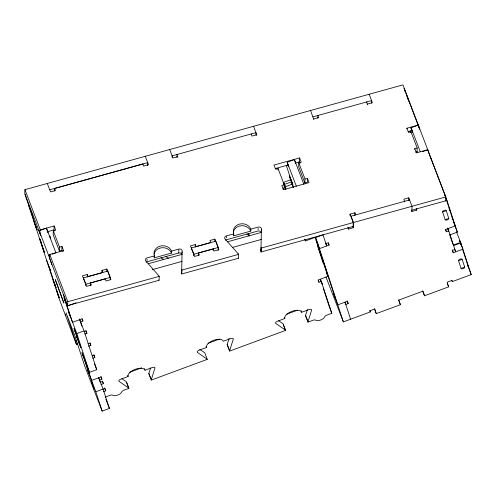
<?xml version="1.0" encoding="UTF-8"?>
<svg xmlns="http://www.w3.org/2000/svg" width="496" height="496" viewBox="0 0 496 496"><rect width="100%" height="100%" fill="white"/><g stroke="black" fill="none" stroke-linecap="round" stroke-linejoin="round"><path stroke-width="0.74" d="M445.675 200.824L445.811 196.924L402.938 84.89L24.936 189.664L24.8 193.564L40.17 233.728M40.257 231.13L40.306 229.828L24.936 189.664M61.957 246.425L61.826 250.325L59.384 251.001L59.52 247.101L61.957 246.425L63.581 250.654L49.743 254.491L49.606 258.391L67.673 305.598L159.08 280.265L159.216 276.359A2.579 2.226 2.3 0 0 158.875 275.788L145.495 260.679A2.573 2.22 2 0 1 147.126 257.889L154.454 255.862A9.002 7.769 2 0 1 160.165 246.09A9.002 7.769 2 0 1 171.542 251.125L178.864 249.091A2.573 2.22 2 0 1 182.113 250.53L181.617 273.346A2.579 2.22 2.6 0 0 181.747 273.978L238.39 258.28L238.52 254.38A2.567 2.22 1.1 0 0 238.192 253.797L224.8 238.7A2.573 2.22 1.9 0 1 226.436 235.91L233.759 233.876A9.002 7.769 2 0 1 239.475 224.111A9.002 7.769 2 0 1 250.846 229.14L258.174 227.112A2.573 2.22 1.9 0 1 261.423 228.544L260.921 251.367A2.573 2.22 2.6 0 0 261.051 251.999L353.127 226.474L353.264 222.574L350.027 214.117L354.907 212.765L355.719 214.88M54.535 191.047L54.622 188.449L142.823 164.002L143.629 166.117L148.515 164.765L145.278 156.277M40.306 229.828L54.138 225.99L55.757 230.218L53.32 230.894L53.184 234.794L59.384 251.001M54.411 230.95L54.008 229.89L54.138 225.99M63.556 251.305L63.581 250.654M67.673 305.598L67.809 301.698L49.743 254.491M83.39 279.347L83.44 277.865L107.855 271.064L110.279 277.407L110.205 279.639M85.814 285.69L85.87 284.208L83.44 277.865M87.246 277.066L87.333 274.462L82.448 275.819L86.496 286.384L91.376 285.033L90.57 282.918L105.214 278.857L106.026 280.972L110.912 279.62L106.863 269.049L101.984 270.401L101.934 271.703M90.483 285.522L90.57 282.918M106.776 271.653L106.863 269.049M142.798 164.653L142.823 164.002M147.603 165.59L147.709 162.62L49.743 189.801M147.039 260.493L147.083 259.191M171.542 251.125L171.473 253.072L154.386 257.808L154.454 255.862M172.069 157.337L172.118 155.849L256.035 132.618L255.961 134.85M176.911 157.127L177.004 154.529L177.785 157.294M181.982 254.429A2.573 2.22 1.9 0 0 178.734 252.991L178.777 251.695M178.796 251.044L178.845 249.742M182.026 253.127L182.069 251.832M181.685 271.399L181.728 270.097M181.747 273.978L181.877 270.078A2.579 2.22 2.6 0 1 181.747 269.446M191.382 249.383L191.431 247.901L215.847 241.161L218.271 247.504L218.172 250.474M193.812 255.725L193.862 254.237L191.431 247.901M195.238 247.132L195.325 244.528L190.445 245.886L194.488 256.451L199.373 255.099L198.561 252.985L213.212 248.924L214.018 251.038L218.903 249.686L214.855 239.115L209.975 240.467L210.781 242.581L196.137 246.642L195.325 244.528M198.474 255.583L198.561 252.985M213.162 250.226L213.212 248.924M214.768 241.719L214.855 239.115M226.368 237.857L226.412 236.555M250.846 229.14L250.784 231.093L233.69 235.829L233.759 233.876M238.167 254.454L238.185 253.803M256.823 135.383L253.611 126.282M258.081 229.71L258.125 228.408M261.355 230.497L261.398 229.195M260.946 250.716L260.989 249.414M261.051 251.999L261.132 247.944A2.585 2.226 2.9 0 1 261.057 247.461M278.002 169.905L278.045 168.603L275.609 169.279L273.99 165.056L299.627 157.945L301.239 162.173L298.803 162.849L298.673 166.749L304.873 182.956L307.309 182.28L307.446 178.38L305.003 179.056L304.873 182.956M278.045 168.603L284.251 184.81L284.115 188.709L282.894 189.05M300.03 163.258L299.491 161.845L299.627 157.945M313.788 119.592L310.577 110.49M317.793 118.079L317.886 115.475L318.692 117.589L313.807 118.947M409.597 199.944L351.019 216.182L353.45 222.524L353.27 227.726L348.39 229.078L348.434 227.776M349.984 215.419L350.027 214.117M354.82 215.363L354.907 212.765M366.668 102.598L366.693 101.947L367.48 104.712M371.485 103.193L371.578 100.595L313.001 116.833M406.875 128.861L406.894 128.216L418.302 125.054M404.693 201.946L403.905 199.187L408.785 197.83L412.021 206.286L411.847 211.488L416.727 210.137L416.77 208.835M410.93 132.413L410.955 131.762L408.518 132.438L406.894 128.216M408.698 200.434L408.785 197.83M414.693 149.296L414.718 148.645L417.155 147.969L410.955 131.762M417.155 147.969L417.024 151.869L415.803 152.21M199.69 349.308L204.619 352.73A2.598 1.234 -20.9 0 1 204.829 353.028L207.254 359.371L151.292 380.066L148.868 373.73A2.573 1.221 -20.9 0 1 148.862 373.358L150.542 368.013M278.659 320.757L282.968 323.752A2.598 1.234 -20.9 0 1 283.179 324.043L285.603 330.386L229.642 351.087L227.218 344.745A2.561 1.215 -20.9 0 1 227.211 344.373L229.078 338.439M320.577 279.273L331.812 313.292L326.728 315.177A2.573 1.221 -20.9 0 0 324.948 316.361L324.229 317.657A5.146 2.443 -20.9 0 1 316.491 320.521L315.171 319.976A2.573 1.221 -20.9 0 0 313.081 320.224L307.997 322.102L305.567 315.766A2.561 1.215 -20.9 0 1 305.561 315.394L307.427 309.461M151.292 380.066A2.573 1.221 -20.9 0 1 151.286 379.7L155.019 367.827A2.573 1.221 -20.9 0 0 152.229 367.555L144.993 370.233A9.002 4.278 -20.9 0 0 135.222 369.284A9.002 4.278 -20.9 0 0 128.111 376.476L120.441 379.335A2.573 1.221 -20.9 0 0 118.842 381.213L128.693 388.058A2.585 1.228 -20.9 0 1 128.904 388.349L123.814 390.234A2.573 1.221 -20.9 0 0 122.035 391.418L121.315 392.714A5.146 2.443 -20.9 0 1 113.578 395.579L112.257 395.033A2.573 1.221 -20.9 0 0 110.174 395.281L105.084 397.16M229.642 351.087A2.561 1.215 -20.9 0 1 229.636 350.715L233.374 338.849A2.573 1.221 -20.9 0 0 230.578 338.576L223.343 341.254A9.002 4.278 -20.9 0 0 213.571 340.306A9.002 4.278 -20.9 0 0 206.46 347.498L198.791 350.356A2.573 1.221 -20.9 0 0 197.191 352.228L207.043 359.073A2.598 1.234 -20.9 0 1 207.254 359.371M307.997 322.102A2.561 1.215 -20.9 0 1 307.985 321.737L311.724 309.864A2.573 1.221 -20.9 0 0 308.927 309.591L301.692 312.269A9.002 4.278 -20.9 0 0 291.921 311.321A9.002 4.278 -20.9 0 0 284.809 318.513L277.14 321.371A2.573 1.221 -20.9 0 0 275.54 323.249L285.392 330.094A2.598 1.234 -20.9 0 1 285.603 330.386M38.756 230.113L40.753 235.507L39.215 230.795L46.45 228.117L55.887 252.78L52.266 254.119M287.575 163.971L288.653 166.792L287.178 162.273L294.413 159.6L303.85 184.258M51.429 263.233L51.807 264.393L48.651 255.459L50.096 254.919M410.992 128.204L412.604 132.432L411.085 127.782L418.32 125.104L419.628 129.09M284.537 184.431L291.778 181.753L290.966 179.639L283.731 182.317L285.299 186.756L292.535 184.078L291.778 181.753M284.047 187.414L285.25 186.967L284.171 184.152M293.093 184.072L292.485 184.295L290.061 177.952M422.697 151.64L427.763 149.767L429.065 153.754M76.155 302.752L67.202 306.082L63.965 297.631L65.54 302.07M81.89 326.194L80.501 321.96L82.919 321.067L82.156 318.742L72.509 322.313L63.562 294.94M304.922 239.531L305.462 240.938L315.109 237.367L327.862 276.384L318.209 279.955L318.971 282.28L321.383 281.387L322.313 284.22M84.06 330.906L96.726 369.675L89.491 372.347L76.824 333.585L84.06 330.906L79.478 318.928M84.339 331.626L86.149 330.956L86.905 333.281L84.841 334.044M325.897 243.641L328.309 242.749L329.071 245.074L319.424 248.645L316.188 240.188L317.756 244.627M75.293 340.857L75.547 341.477L76.75 341.031M24.998 194.178L59.291 299.076L76.471 344.491L77.81 343.995M442.624 211.984L446.239 210.645L448.775 218.401A1.928 0.918 -20.9 0 1 447.243 219.914A1.928 0.918 -20.9 0 1 445.148 219.716L442.612 211.959A1.928 0.918 -20.9 0 1 444.137 210.422A1.928 0.918 -20.9 0 1 446.233 210.62M88.009 343.734L90.074 342.972L90.836 345.297L88.424 346.189M445.154 219.74L448.775 218.401M92.256 355.849L94.066 355.179L94.823 357.504L92.758 358.273M445.588 229.685L446.394 231.799L448.806 230.907L447.727 228.092M430.9 158.646L430.516 157.48L446.964 200.465L457.318 232.134L450.083 234.813L449.897 234.329M451.49 240.244L453.394 245.055L459.426 242.823M456.556 232.072L460.846 242.935L453.611 245.607L453.394 245.055M85.176 361.076L91.512 380.457L101.159 376.886L101.922 379.211L99.51 380.103L100.204 382.236L102.616 381.343L103.379 383.668L100.942 384.574M454.888 249.513L452.476 250.406L453.239 252.731L462.886 249.166L459.649 240.709L460.22 242.451M129.71 372.267L141.67 367.846M208.06 343.288L219.319 339.121M286.409 314.303L297.668 310.143M103.063 389.056L109.399 408.437L102.164 411.11L95.827 391.728L103.063 389.056L98.747 377.778M103.137 389.193L104.96 388.517L105.722 390.842L103.311 391.735M458.54 260.685L462.154 259.346L464.69 267.096A1.928 0.918 -20.9 0 1 463.165 268.64A1.928 0.918 -20.9 0 1 461.075 268.435L458.54 260.685A1.928 0.918 -20.9 0 1 460.065 259.141A1.928 0.918 -20.9 0 1 462.16 259.346M334.602 296.168L333.796 294.054L337.788 304.835L347.436 301.264L348.198 303.595L345.786 304.488L344.974 302.374M461.075 268.435L464.69 267.096M326.033 277.115L343.362 321.892L370.295 311.928L369.917 310.769L374.74 308.983L376.259 313.633L400.384 304.711L398.865 300.061L422.983 291.14L424.502 295.79L448.62 286.868L447.101 282.218L451.924 280.432L452.309 281.592L471.2 274.604L460.846 242.935M85.87 284.208L110.279 277.407M177.81 156.643L172.93 157.995L169.694 149.507M256.841 134.732L251.962 136.09L251.15 133.976M367.499 104.061L372.384 102.709L369.148 94.252M47.089 231.812L54.008 229.89M275.311 168.553L287.686 165.118M295.064 163.072L299.491 161.845M408.189 131.719L412.467 130.535M284.251 184.81L281.809 185.485L283.427 189.714L309.064 182.609L307.446 178.38M427.738 149.711L416.336 152.873L414.718 148.645M178.734 252.991L146.996 261.789A2.573 2.22 2 0 0 146.153 262.186M148.391 263.692L181.945 254.392M227.267 241.862L261.367 232.407M152.309 269.619L182.137 261.355M232.661 247.38L261.572 239.37M67.809 301.698L159.216 276.359M181.877 270.078L238.52 254.38M261.187 248.099L353.264 222.574M353.45 222.524L445.811 196.924M411.891 210.186L446.964 200.465M193.862 254.237L218.271 247.504M246.797 233.963L249.259 235.674A2.573 1.221 -20.9 0 1 249.389 235.811M166.024 256.606L168.485 258.317M163.519 259.52L161.057 257.808A2.573 1.221 -20.9 0 1 161.026 257.585M121.954 378.721L126.269 381.715A2.585 1.228 -20.9 0 1 126.474 382.007L128.904 388.349M39.854 239.041L44.355 252.328L39.854 239.047M159.08 280.265L159.018 280.11A2.592 2.232 2.1 0 0 158.943 279.961M418.494 126.232L419.573 129.053M429.282 154.417L430.627 157.939M449.965 210.719L449.153 208.605L449.723 210.347M452.048 217.453L455.285 225.903L445.637 229.474L446.394 231.799M460.406 243.034L461.218 245.148M467.412 264.703L468.776 268.262L462.594 249.364M469.042 268.968L471.2 274.604M411.085 127.782L420.255 151.739M454.572 249.023L455.65 251.838L448.049 228.582M452.16 249.916L453.239 252.731M451.769 280.184L452.309 281.592M447.274 283.346L448.62 286.868M416.187 208.723L416.727 210.137M411.308 210.081L411.847 211.488M422.617 290.854L424.502 295.79M398.493 299.776L400.384 304.711M352.73 226.312L353.27 227.726M347.851 227.67L348.39 229.078M374.375 308.698L376.259 313.633M369.756 310.521L370.295 311.928M298.803 162.849L305.003 179.056M328.259 242.959L329.071 245.074M325.581 243.145L326.659 245.966L323.014 234.819L315.778 237.497L343.362 321.892M347.119 300.774L348.198 303.595M287.178 162.273L296.348 186.229M292.535 184.078L289.298 175.627L290.755 180.073M326.244 272.155L327.862 276.384M284.22 183.935L285.299 186.756M329.654 307.656L331.812 313.292M318.165 280.166L318.971 282.28M305.561 315.394L307.582 320.676M301.084 310.682L301.692 312.269M284.406 317.459L284.809 318.513M248.459 233.325L249.469 235.972M248.353 233.294L248.856 234.614M283.371 324.806L285.392 330.094M227.211 344.373L229.233 349.661M206.057 346.437L206.46 347.498M148.862 373.358L150.883 378.64M144.386 368.646L144.993 370.233M101.984 270.401L102.79 272.515L88.139 276.576L87.333 274.462M127.708 375.422L128.111 376.476M54.622 188.449L55.434 190.563L50.549 191.915L47.312 183.464M126.672 382.769L128.693 388.058M61.826 250.325L62.229 251.385M53.32 230.894L59.52 247.101M82.107 318.953L82.919 321.067M49.693 236.04L50.505 238.154M85.827 330.46L86.905 333.281M90.024 343.182L90.836 345.297M93.744 354.69L94.823 357.504M79.695 319.846L80.501 321.96M100.911 376.569L101.922 379.211M102.368 381.027L103.379 383.668M104.557 387.804L105.722 390.842M94.569 364.033L96.726 369.675M98.499 377.462L99.256 379.446M105.84 399.137L109.399 408.437M39.215 230.795L48.651 255.459M28.644 205.325L32.643 216.107L31.831 213.993M35.613 225.568L37.181 230.008L33.945 221.551M69.322 313.646L68.51 311.531L76.824 333.585M39.916 239.258L41.125 242.432M77.258 336.846L74.022 328.395L75.59 332.835M77.24 337.869L76.434 335.755L80.805 347.702L75.262 331.458L75.64 332.618M43.078 248.949L44.293 252.123M46.618 260.313L50.617 271.095L49.805 268.981M89.491 372.347L81.945 352.619L83.514 357.058M54.622 283.712L56.191 288.151L52.954 279.694M88.325 371.789L87.519 369.675L95.827 391.728M56.383 289.652L59.241 297.879L56.321 289.441L57.598 292.82M91.301 380.897L94.166 389.124L91.239 380.686L92.516 384.071M57.97 294.494L59.179 297.668M92.888 385.745L94.104 388.914M102.164 411.11L84.562 365.633L74.958 336.065L66.061 312.815L75.547 341.477M457.318 232.134L455.179 226.412M453.555 222.065L454.906 225.686M444.776 194.847L452.854 219.567M460.455 242.823L461.168 245.005M418.227 125.531L404.091 88.431L405.282 92.064M406.522 94.773L408.599 101.134M447.547 228.148L448.483 231.006M449.655 234.583L451.292 239.593M410.099 130.535L410.7 132.37M416.876 151.268L417.334 152.669M345.024 302.157L350.598 319.213M294.413 159.6L295.678 163.469M316.994 242.302L335.364 298.493M317.731 246.487L323.268 263.419M286.229 165.156L293.496 187.389M291.908 183.607L293.111 187.277M320.36 279.335L321.786 283.693M323.212 288.058L329.387 306.956M304.891 239.196L305.462 240.938M285.25 186.967L285.944 189.094M283.966 184.128L284.444 185.585M284.921 187.042L285.653 189.28M50.015 236.536L50.772 238.861M46.45 228.117L47.988 232.829M78.808 342.308L79.186 343.474M64.771 299.727L70.079 315.971M74.834 330.51L78.002 340.2M82.751 354.733L89.088 374.114M60.369 293L60.754 294.165M76.471 344.491L75.293 340.864M65.243 314.476L65.627 315.636M31.068 211.668L36.375 227.893M49.042 266.656L55.378 286.037M261.287 232.45A2.573 2.22 2 0 0 258.038 231.012L226.3 239.81A2.573 2.22 2.1 0 0 225.457 240.207M233.69 235.829A9.002 7.769 2 0 1 233.318 234.441M233.343 232.165A9.002 7.769 2 0 1 241.502 225.711A9.002 7.769 2 0 1 250.778 231.093M238.322 258.125A2.579 2.232 1.6 0 1 238.39 258.28M154.386 257.808A9.002 7.769 2 0 1 154.014 256.426M154.039 254.144A9.002 7.769 2 0 1 162.198 247.696A9.002 7.769 2 0 1 171.473 253.072M56.866 283.842L55.248 279.614L63.891 303.044L56.866 283.842"/></g></svg>
